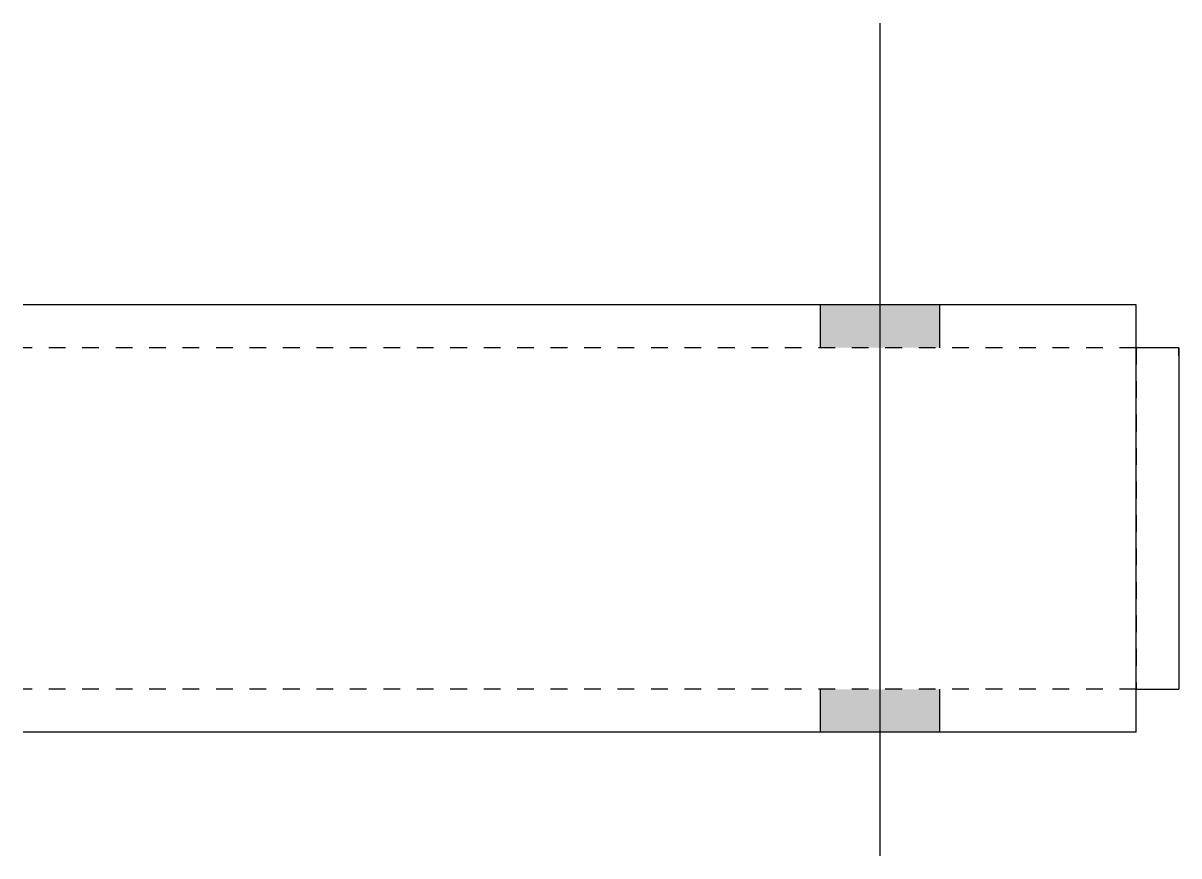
# Model space of a CAD drawing. Header units: millimetres. Extents: x 2 to 26360, y 2 to 609.
# Drawn here: x 15389 to 15524.4, y 2.4 to 99.9 of the extents above; entities that cross this region are included whole.
import ezdxf

# ---------------------------------------------------------------- set-up
doc = ezdxf.new("R2010")
doc.units = ezdxf.units.MM
doc.linetypes.add('DXK_LINE_DOT2', pattern=[3.9198, 1.9599, -1.9599])
doc.layers.add('STÅL', color=7, linetype='Continuous')

msp = doc.modelspace()

# ---------------------------------------------------------------- hatches: boundary and pattern name
at = {"layer": 'STÅL', "linetype": 'Continuous'}
for points in [[(15496.37, 66.9), (15482.37, 66.9), (15482.37, 61.9), (15496.37, 61.9)], [(15496.37, 21.9), (15482.37, 21.9), (15482.37, 16.9), (15496.37, 16.9)]]:
    msp.add_hatch(color=96, dxfattribs=at).paths.add_polyline_path(points)

# ---------------------------------------------------------------- linework, layer by layer
at = {"layer": 'STÅL', "color": 96, "linetype": 'Continuous'}
for p, q in [((15489.37, 2.4), (15489.37, 99.9)), ((15482.37, 61.9), (15482.37, 66.9)), ((15496.37, 61.9), (15496.37, 66.9)), ((15482.37, 16.9), (15482.37, 21.9)), ((15496.37, 16.9), (15496.37, 21.9))]:
    msp.add_line(p, q, dxfattribs=at)
at = {"layer": 'STÅL', "color": 2, "linetype": 'Continuous'}
for p, q in [((15519.37, 66.9), (15388.97, 66.9)), ((15519.37, 16.9), (15519.37, 66.9)), ((15524.37, 61.9), (15519.37, 61.9)), ((15524.37, 61.9), (15524.37, 61.66)), ((15524.37, 61.66), (15524.37, 60.95)), ((15524.37, 60.95), (15524.37, 21.9)), ((15519.37, 21.9), (15524.37, 21.9)), ((15519.37, 16.9), (15388.97, 16.9))]:
    msp.add_line(p, q, dxfattribs=at)
at = {"layer": 'STÅL', "color": 7, "linetype": 'DXK_LINE_DOT2'}
for p, q in [((15519.37, 61.9), (15388.97, 61.9)), ((15519.37, 61.9), (15519.37, 21.9)), ((15524.37, 61.66), (15524.37, 61.9)), ((15524.37, 60.95), (15524.37, 61.66)), ((15519.37, 21.9), (15388.97, 21.9))]:
    msp.add_line(p, q, dxfattribs=at)

doc.saveas('drawing.dxf')
